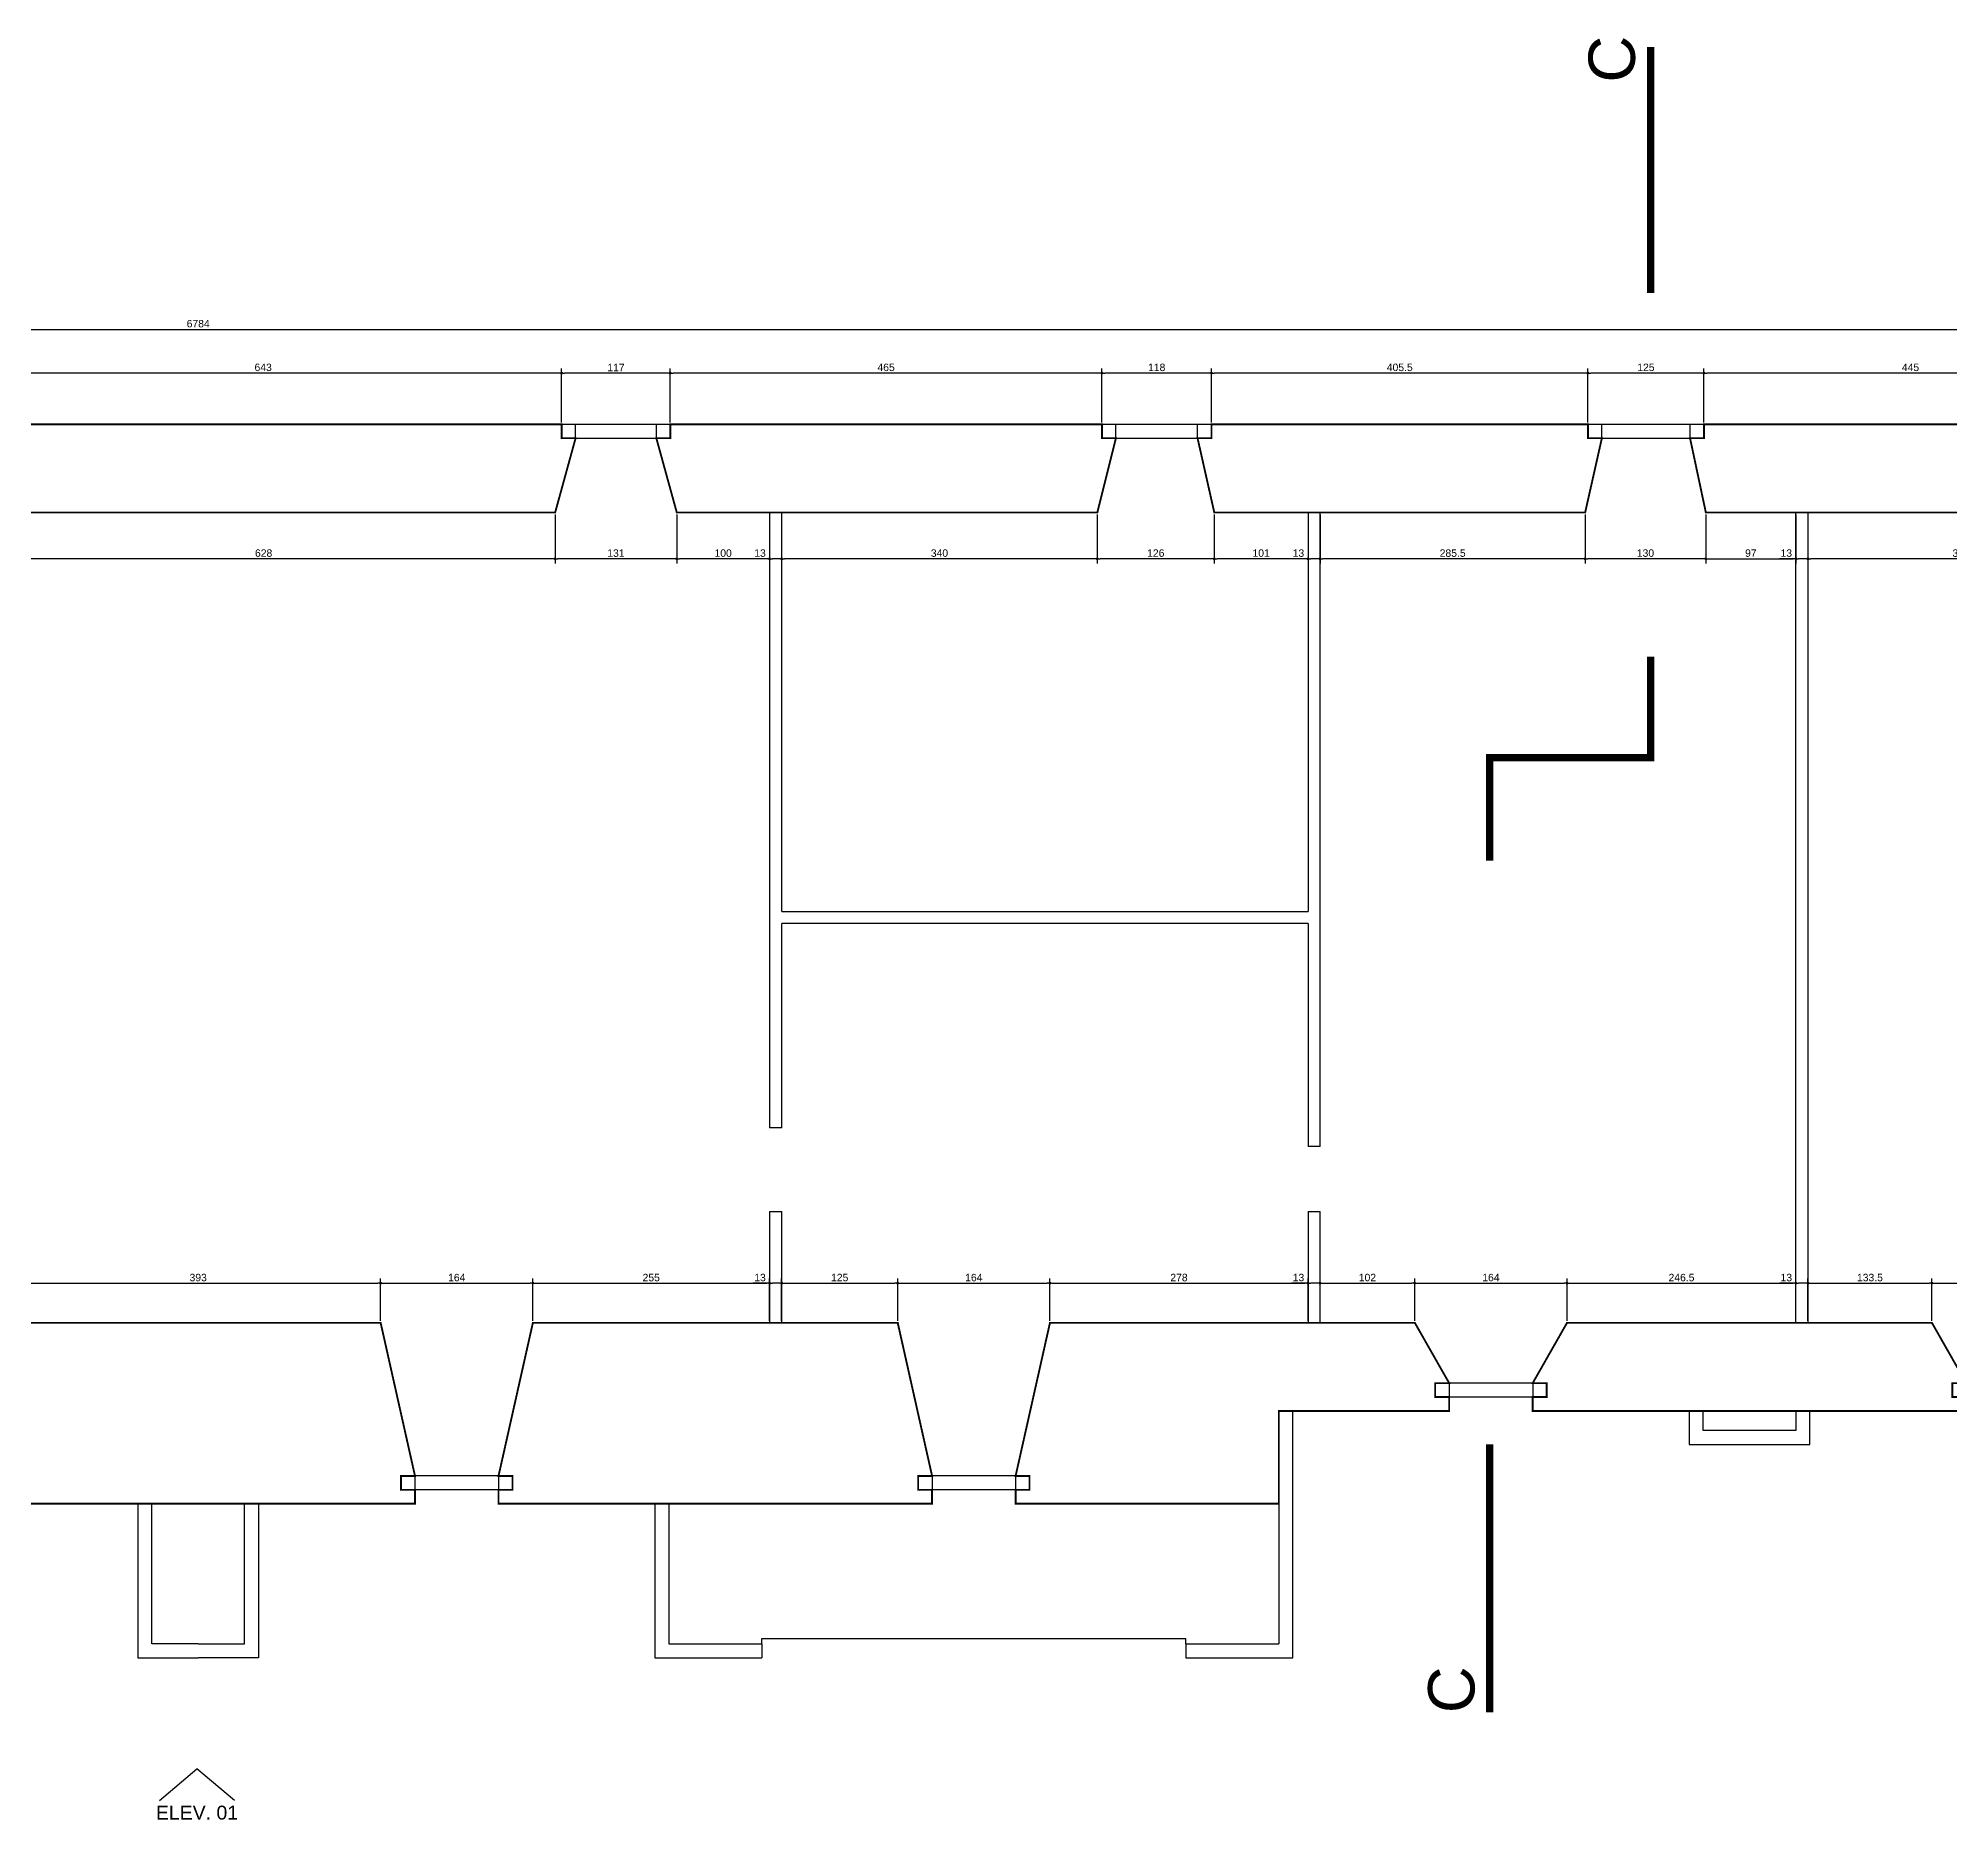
# Model space of a CAD drawing. Extents: x -6493 to 6606, y -1422 to 11651.
# Drawn here: x -2684 to -625, y 2144 to 4064 of the extents above; entities that cross this region are included whole.
import ezdxf

# ---------------------------------------------------------------- set-up
doc = ezdxf.new("R2010")
doc.units = 0
doc.header["$PDMODE"] = 35
doc.linetypes.add('CENTER2', pattern=[28.575, 19.05, -3.175, 3.175, -3.175])
doc.layers.get('0').update_dxf_attribs({"linetype": 'CONTINUOUS'})
doc.layers.get('DEFPOINTS').update_dxf_attribs({"linetype": 'CONTINUOUS'})
for name, color, linetype in [('COTA', 7, 'CONTINUOUS'), ('PAREDE', 7, 'CONTINUOUS'), ('PAREDE_FINA', 7, 'CONTINUOUS')]:
    doc.layers.add(name, color=color, linetype=linetype)
doc.styles.add('TEXTO', font='ARIAL.TTF')
doc.dimstyles.new('COTA', dxfattribs={"dimtxt": 8, "dimasz": 3, "dimexe": 5, "dimexo": 2, "dimgap": 2, "dimtad": 1, "dimdec": 1, "dimdsep": 46, "dimtxsty": 'TEXTO', "dimblk1": 'DOT', "dimblk2": 'DOT', "dimsah": 1, "dimcen": 0, "dimclrd": 256, "dimclre": 256, "dimclrt": 256, "dimadec": 0, "dimazin": 0, "dimtfac": 1, "dimtdec": 4, "dimtmove": 0, "dimatfit": 3, "dimldrblk": 'DOT', "dimfxl": 1, "dimtolj": 1, "dimtzin": 0, "dimarcsym": 0})

# ---------------------------------------------------------------- blocks, each defined once
blk = doc.blocks.new('_DOT')
at = {"color": 0, "linetype": 'ByBlock'}
blk.add_line((-0.5, 0), (-1, 0), dxfattribs=at)
at = {"color": 0, "linetype": 'ByBlock', "const_width": 0.5}
blk.add_lwpolyline([(-0.25, 0, 1), (0.25, 0, 1)], format="xyb", close=True, dxfattribs=at)
blk = doc.blocks.new('*D156')
at = {"layer": 'COTA', "lineweight": -2}
for p, q in [((-778, 3550.8), (-778, 3497.9)), ((-448, 3550.8), (-448, 3497.9)), ((-451, 3502.9), (-775, 3502.9))]:
    blk.add_line(p, q, dxfattribs=at)
at = {"layer": 'DEFPOINTS', "color": 0}
for p in [(-778, 3552.8), (-448, 3552.8), (-778, 3502.9)]:
    blk.add_point(p, dxfattribs=at)
at = {"layer": 'COTA', "lineweight": -2, "xscale": 3, "yscale": 3, "zscale": 3, "rotation": 180}
blk.add_blockref('_DOT', (-778, 3502.9), dxfattribs=at)
at = {"layer": 'COTA', "lineweight": -2, "xscale": 3, "yscale": 3, "zscale": 3}
blk.add_blockref('_DOT', (-448, 3502.9), dxfattribs=at)
at = {"layer": 'COTA', "insert": (-613, 3509), "char_height": 8, "attachment_point": 5, "style": 'TEXTO'}
blk.add_mtext('\\A1;330', dxfattribs=at)
blk = doc.blocks.new('*D157')
at = {"layer": 'COTA', "lineweight": -2}
for p, q in [((-791, 3550.8), (-791, 3497.9)), ((-778, 3550.8), (-778, 3497.9)), ((-791, 3502.9), (-808.7, 3502.9)), ((-781, 3502.9), (-788, 3502.9))]:
    blk.add_line(p, q, dxfattribs=at)
at = {"layer": 'DEFPOINTS', "color": 0}
for p in [(-791, 3552.8), (-778, 3552.8), (-791, 3502.9)]:
    blk.add_point(p, dxfattribs=at)
at = {"layer": 'COTA', "lineweight": -2, "xscale": 3, "yscale": 3, "zscale": 3, "rotation": 180}
blk.add_blockref('_DOT', (-791, 3502.9), dxfattribs=at)
at = {"layer": 'COTA', "lineweight": -2, "xscale": 3, "yscale": 3, "zscale": 3}
blk.add_blockref('_DOT', (-778, 3502.9), dxfattribs=at)
at = {"layer": 'COTA', "insert": (-801.3, 3509), "char_height": 8, "attachment_point": 5, "style": 'TEXTO'}
blk.add_mtext('\\A1;13', dxfattribs=at)
blk = doc.blocks.new('*D158')
at = {"layer": 'COTA', "lineweight": -2}
for p, q in [((-888, 3550.8), (-888, 3497.9)), ((-791, 3550.8), (-791, 3497.9)), ((-885, 3502.9), (-794, 3502.9))]:
    blk.add_line(p, q, dxfattribs=at)
at = {"layer": 'DEFPOINTS', "color": 0}
for p in [(-888, 3552.8), (-791, 3552.8), (-791, 3502.9)]:
    blk.add_point(p, dxfattribs=at)
at = {"layer": 'COTA', "lineweight": -2, "xscale": 3, "yscale": 3, "zscale": 3, "rotation": 180}
blk.add_blockref('_DOT', (-888, 3502.9), dxfattribs=at)
at = {"layer": 'COTA', "lineweight": -2, "xscale": 3, "yscale": 3, "zscale": 3}
blk.add_blockref('_DOT', (-791, 3502.9), dxfattribs=at)
at = {"layer": 'COTA', "insert": (-839.5, 3509), "char_height": 8, "attachment_point": 5, "style": 'TEXTO'}
blk.add_mtext('\\A1;97', dxfattribs=at)
blk = doc.blocks.new('*D159')
at = {"layer": 'COTA', "lineweight": -2}
for p, q in [((-1018, 3550.8), (-1018, 3497.9)), ((-888, 3550.8), (-888, 3497.9)), ((-891, 3502.9), (-1015, 3502.9))]:
    blk.add_line(p, q, dxfattribs=at)
at = {"layer": 'DEFPOINTS', "color": 0}
for p in [(-1018, 3552.8), (-888, 3552.8), (-1018, 3502.9)]:
    blk.add_point(p, dxfattribs=at)
at = {"layer": 'COTA', "lineweight": -2, "xscale": 3, "yscale": 3, "zscale": 3, "rotation": 180}
blk.add_blockref('_DOT', (-1018, 3502.9), dxfattribs=at)
at = {"layer": 'COTA', "lineweight": -2, "xscale": 3, "yscale": 3, "zscale": 3}
blk.add_blockref('_DOT', (-888, 3502.9), dxfattribs=at)
at = {"layer": 'COTA', "insert": (-953, 3509), "char_height": 8, "attachment_point": 5, "style": 'TEXTO'}
blk.add_mtext('\\A1;130', dxfattribs=at)
blk = doc.blocks.new('*D160')
at = {"layer": 'COTA', "lineweight": -2}
for p, q in [((-890, 3649.8), (-890, 3708)), ((-445, 3649.8), (-445, 3708)), ((-448, 3703), (-887, 3703))]:
    blk.add_line(p, q, dxfattribs=at)
at = {"layer": 'DEFPOINTS', "color": 0}
for p in [(-890, 3703), (-890, 3647.8), (-445, 3647.8)]:
    blk.add_point(p, dxfattribs=at)
at = {"layer": 'COTA', "lineweight": -2, "xscale": 3, "yscale": 3, "zscale": 3, "rotation": 180}
blk.add_blockref('_DOT', (-890, 3703), dxfattribs=at)
at = {"layer": 'COTA', "lineweight": -2, "xscale": 3, "yscale": 3, "zscale": 3}
blk.add_blockref('_DOT', (-445, 3703), dxfattribs=at)
at = {"layer": 'COTA', "insert": (-667.5, 3709.1), "char_height": 8, "attachment_point": 5, "style": 'TEXTO'}
blk.add_mtext('\\A1;445', dxfattribs=at)
blk = doc.blocks.new('*D161')
at = {"layer": 'COTA', "lineweight": -2}
for p, q in [((-1015, 3649.8), (-1015, 3708)), ((-890, 3649.8), (-890, 3708)), ((-893, 3703), (-1012, 3703))]:
    blk.add_line(p, q, dxfattribs=at)
at = {"layer": 'DEFPOINTS', "color": 0}
for p in [(-1015, 3703), (-1015, 3647.8), (-890, 3647.8)]:
    blk.add_point(p, dxfattribs=at)
at = {"layer": 'COTA', "lineweight": -2, "xscale": 3, "yscale": 3, "zscale": 3, "rotation": 180}
blk.add_blockref('_DOT', (-1015, 3703), dxfattribs=at)
at = {"layer": 'COTA', "lineweight": -2, "xscale": 3, "yscale": 3, "zscale": 3}
blk.add_blockref('_DOT', (-890, 3703), dxfattribs=at)
at = {"layer": 'COTA', "insert": (-952.5, 3709.1), "char_height": 8, "attachment_point": 5, "style": 'TEXTO'}
blk.add_mtext('\\A1;125', dxfattribs=at)
blk = doc.blocks.new('*D162')
at = {"layer": 'COTA', "lineweight": -2}
for p, q in [((-1303.5, 3550.8), (-1303.5, 3497.9)), ((-1018, 3550.8), (-1018, 3497.9)), ((-1021, 3502.9), (-1300.5, 3502.9))]:
    blk.add_line(p, q, dxfattribs=at)
at = {"layer": 'DEFPOINTS', "color": 0}
for p in [(-1303.5, 3552.8), (-1018, 3552.8), (-1303.5, 3502.9)]:
    blk.add_point(p, dxfattribs=at)
at = {"layer": 'COTA', "lineweight": -2, "xscale": 3, "yscale": 3, "zscale": 3, "rotation": 180}
blk.add_blockref('_DOT', (-1303.5, 3502.9), dxfattribs=at)
at = {"layer": 'COTA', "lineweight": -2, "xscale": 3, "yscale": 3, "zscale": 3}
blk.add_blockref('_DOT', (-1018, 3502.9), dxfattribs=at)
at = {"layer": 'COTA', "insert": (-1160.7, 3509), "char_height": 8, "attachment_point": 5, "style": 'TEXTO'}
blk.add_mtext('\\A1;285.5', dxfattribs=at)
blk = doc.blocks.new('*D163')
at = {"layer": 'COTA', "lineweight": -2}
for p, q in [((-1316.5, 3550.8), (-1316.5, 3497.9)), ((-1303.5, 3550.8), (-1303.5, 3497.9)), ((-1316.5, 3502.9), (-1334.2, 3502.9)), ((-1306.5, 3502.9), (-1313.5, 3502.9))]:
    blk.add_line(p, q, dxfattribs=at)
at = {"layer": 'DEFPOINTS', "color": 0}
for p in [(-1316.5, 3552.8), (-1303.5, 3552.8), (-1316.5, 3502.9)]:
    blk.add_point(p, dxfattribs=at)
at = {"layer": 'COTA', "lineweight": -2, "xscale": 3, "yscale": 3, "zscale": 3, "rotation": 180}
blk.add_blockref('_DOT', (-1316.5, 3502.9), dxfattribs=at)
at = {"layer": 'COTA', "lineweight": -2, "xscale": 3, "yscale": 3, "zscale": 3}
blk.add_blockref('_DOT', (-1303.5, 3502.9), dxfattribs=at)
at = {"layer": 'COTA', "insert": (-1326.8, 3509), "char_height": 8, "attachment_point": 5, "style": 'TEXTO'}
blk.add_mtext('\\A1;13', dxfattribs=at)
blk = doc.blocks.new('*D164')
at = {"layer": 'COTA', "lineweight": -2}
for p, q in [((-1417.5, 3550.8), (-1417.5, 3497.9)), ((-1316.5, 3550.8), (-1316.5, 3497.9)), ((-1319.5, 3502.9), (-1414.5, 3502.9))]:
    blk.add_line(p, q, dxfattribs=at)
at = {"layer": 'DEFPOINTS', "color": 0}
for p in [(-1417.5, 3552.8), (-1316.5, 3552.8), (-1417.5, 3502.9)]:
    blk.add_point(p, dxfattribs=at)
at = {"layer": 'COTA', "lineweight": -2, "xscale": 3, "yscale": 3, "zscale": 3, "rotation": 180}
blk.add_blockref('_DOT', (-1417.5, 3502.9), dxfattribs=at)
at = {"layer": 'COTA', "lineweight": -2, "xscale": 3, "yscale": 3, "zscale": 3}
blk.add_blockref('_DOT', (-1316.5, 3502.9), dxfattribs=at)
at = {"layer": 'COTA', "insert": (-1367, 3509), "char_height": 8, "attachment_point": 5, "style": 'TEXTO'}
blk.add_mtext('\\A1;101', dxfattribs=at)
blk = doc.blocks.new('*D165')
at = {"layer": 'COTA', "lineweight": -2}
for p, q in [((-1543.5, 3550.8), (-1543.5, 3497.9)), ((-1417.5, 3550.8), (-1417.5, 3497.9)), ((-1420.5, 3502.9), (-1540.5, 3502.9))]:
    blk.add_line(p, q, dxfattribs=at)
at = {"layer": 'DEFPOINTS', "color": 0}
for p in [(-1543.5, 3552.8), (-1417.5, 3552.8), (-1543.5, 3502.9)]:
    blk.add_point(p, dxfattribs=at)
at = {"layer": 'COTA', "lineweight": -2, "xscale": 3, "yscale": 3, "zscale": 3, "rotation": 180}
blk.add_blockref('_DOT', (-1543.5, 3502.9), dxfattribs=at)
at = {"layer": 'COTA', "lineweight": -2, "xscale": 3, "yscale": 3, "zscale": 3}
blk.add_blockref('_DOT', (-1417.5, 3502.9), dxfattribs=at)
at = {"layer": 'COTA', "insert": (-1480.5, 3509), "char_height": 8, "attachment_point": 5, "style": 'TEXTO'}
blk.add_mtext('\\A1;126', dxfattribs=at)
blk = doc.blocks.new('*D166')
at = {"layer": 'COTA', "lineweight": -2}
for p, q in [((-1420.5, 3649.8), (-1420.5, 3708)), ((-1015, 3649.8), (-1015, 3708)), ((-1018, 3703), (-1417.5, 3703))]:
    blk.add_line(p, q, dxfattribs=at)
at = {"layer": 'DEFPOINTS', "color": 0}
for p in [(-1420.5, 3703), (-1420.5, 3647.8), (-1015, 3647.8)]:
    blk.add_point(p, dxfattribs=at)
at = {"layer": 'COTA', "lineweight": -2, "xscale": 3, "yscale": 3, "zscale": 3, "rotation": 180}
blk.add_blockref('_DOT', (-1420.5, 3703), dxfattribs=at)
at = {"layer": 'COTA', "lineweight": -2, "xscale": 3, "yscale": 3, "zscale": 3}
blk.add_blockref('_DOT', (-1015, 3703), dxfattribs=at)
at = {"layer": 'COTA', "insert": (-1217.7, 3709.1), "char_height": 8, "attachment_point": 5, "style": 'TEXTO'}
blk.add_mtext('\\A1;405.5', dxfattribs=at)
blk = doc.blocks.new('*D167')
at = {"layer": 'COTA', "lineweight": -2}
for p, q in [((-1538.5, 3649.8), (-1538.5, 3708)), ((-1420.5, 3649.8), (-1420.5, 3708)), ((-1423.5, 3703), (-1535.5, 3703))]:
    blk.add_line(p, q, dxfattribs=at)
at = {"layer": 'DEFPOINTS', "color": 0}
for p in [(-1538.5, 3703), (-1538.5, 3647.8), (-1420.5, 3647.8)]:
    blk.add_point(p, dxfattribs=at)
at = {"layer": 'COTA', "lineweight": -2, "xscale": 3, "yscale": 3, "zscale": 3, "rotation": 180}
blk.add_blockref('_DOT', (-1538.5, 3703), dxfattribs=at)
at = {"layer": 'COTA', "lineweight": -2, "xscale": 3, "yscale": 3, "zscale": 3}
blk.add_blockref('_DOT', (-1420.5, 3703), dxfattribs=at)
at = {"layer": 'COTA', "insert": (-1479.5, 3709.1), "char_height": 8, "attachment_point": 5, "style": 'TEXTO'}
blk.add_mtext('\\A1;118', dxfattribs=at)
blk = doc.blocks.new('*D168')
at = {"layer": 'COTA', "lineweight": -2}
for p, q in [((-2003.5, 3649.8), (-2003.5, 3708)), ((-1538.5, 3649.8), (-1538.5, 3708)), ((-1541.5, 3703), (-2000.5, 3703))]:
    blk.add_line(p, q, dxfattribs=at)
at = {"layer": 'DEFPOINTS', "color": 0}
for p in [(-2003.5, 3703), (-2003.5, 3647.8), (-1538.5, 3647.8)]:
    blk.add_point(p, dxfattribs=at)
at = {"layer": 'COTA', "lineweight": -2, "xscale": 3, "yscale": 3, "zscale": 3, "rotation": 180}
blk.add_blockref('_DOT', (-2003.5, 3703), dxfattribs=at)
at = {"layer": 'COTA', "lineweight": -2, "xscale": 3, "yscale": 3, "zscale": 3}
blk.add_blockref('_DOT', (-1538.5, 3703), dxfattribs=at)
at = {"layer": 'COTA', "insert": (-1771, 3709.1), "char_height": 8, "attachment_point": 5, "style": 'TEXTO'}
blk.add_mtext('\\A1;465', dxfattribs=at)
blk = doc.blocks.new('*D169')
at = {"layer": 'COTA', "lineweight": -2}
for p, q in [((-2120.5, 3649.8), (-2120.5, 3708)), ((-2003.5, 3649.8), (-2003.5, 3708)), ((-2006.5, 3703), (-2117.5, 3703))]:
    blk.add_line(p, q, dxfattribs=at)
at = {"layer": 'DEFPOINTS', "color": 0}
for p in [(-2120.5, 3703), (-2120.5, 3647.8), (-2003.5, 3647.8)]:
    blk.add_point(p, dxfattribs=at)
at = {"layer": 'COTA', "lineweight": -2, "xscale": 3, "yscale": 3, "zscale": 3, "rotation": 180}
blk.add_blockref('_DOT', (-2120.5, 3703), dxfattribs=at)
at = {"layer": 'COTA', "lineweight": -2, "xscale": 3, "yscale": 3, "zscale": 3}
blk.add_blockref('_DOT', (-2003.5, 3703), dxfattribs=at)
at = {"layer": 'COTA', "insert": (-2062, 3709), "char_height": 8, "attachment_point": 5, "style": 'TEXTO'}
blk.add_mtext('\\A1;117', dxfattribs=at)
blk = doc.blocks.new('*D170')
at = {"layer": 'COTA', "lineweight": -2}
for p, q in [((-1883.5, 3550.8), (-1883.5, 3497.9)), ((-1543.5, 3550.8), (-1543.5, 3497.9)), ((-1546.5, 3502.9), (-1880.5, 3502.9))]:
    blk.add_line(p, q, dxfattribs=at)
at = {"layer": 'DEFPOINTS', "color": 0}
for p in [(-1883.5, 3552.8), (-1543.5, 3552.8), (-1883.5, 3502.9)]:
    blk.add_point(p, dxfattribs=at)
at = {"layer": 'COTA', "lineweight": -2, "xscale": 3, "yscale": 3, "zscale": 3, "rotation": 180}
blk.add_blockref('_DOT', (-1883.5, 3502.9), dxfattribs=at)
at = {"layer": 'COTA', "lineweight": -2, "xscale": 3, "yscale": 3, "zscale": 3}
blk.add_blockref('_DOT', (-1543.5, 3502.9), dxfattribs=at)
at = {"layer": 'COTA', "insert": (-1713.5, 3509), "char_height": 8, "attachment_point": 5, "style": 'TEXTO'}
blk.add_mtext('\\A1;340', dxfattribs=at)
blk = doc.blocks.new('*D171')
at = {"layer": 'COTA', "lineweight": -2}
for p, q in [((-1896.5, 3550.8), (-1896.5, 3497.9)), ((-1883.5, 3550.8), (-1883.5, 3497.9)), ((-1896.5, 3502.9), (-1914.2, 3502.9)), ((-1886.5, 3502.9), (-1893.5, 3502.9))]:
    blk.add_line(p, q, dxfattribs=at)
at = {"layer": 'DEFPOINTS', "color": 0}
for p in [(-1896.5, 3552.8), (-1883.5, 3552.8), (-1896.5, 3502.9)]:
    blk.add_point(p, dxfattribs=at)
at = {"layer": 'COTA', "lineweight": -2, "xscale": 3, "yscale": 3, "zscale": 3, "rotation": 180}
blk.add_blockref('_DOT', (-1896.5, 3502.9), dxfattribs=at)
at = {"layer": 'COTA', "lineweight": -2, "xscale": 3, "yscale": 3, "zscale": 3}
blk.add_blockref('_DOT', (-1883.5, 3502.9), dxfattribs=at)
at = {"layer": 'COTA', "insert": (-1906.8, 3509), "char_height": 8, "attachment_point": 5, "style": 'TEXTO'}
blk.add_mtext('\\A1;13', dxfattribs=at)
blk = doc.blocks.new('*D172')
at = {"layer": 'COTA', "lineweight": -2}
for p, q in [((-1996.5, 3550.8), (-1996.5, 3497.9)), ((-1896.5, 3550.8), (-1896.5, 3497.9)), ((-1899.5, 3502.9), (-1993.5, 3502.9))]:
    blk.add_line(p, q, dxfattribs=at)
at = {"layer": 'DEFPOINTS', "color": 0}
for p in [(-1996.5, 3552.8), (-1896.5, 3552.8), (-1996.5, 3502.9)]:
    blk.add_point(p, dxfattribs=at)
at = {"layer": 'COTA', "lineweight": -2, "xscale": 3, "yscale": 3, "zscale": 3, "rotation": 180}
blk.add_blockref('_DOT', (-1996.5, 3502.9), dxfattribs=at)
at = {"layer": 'COTA', "lineweight": -2, "xscale": 3, "yscale": 3, "zscale": 3}
blk.add_blockref('_DOT', (-1896.5, 3502.9), dxfattribs=at)
at = {"layer": 'COTA', "insert": (-1946.5, 3509), "char_height": 8, "attachment_point": 5, "style": 'TEXTO'}
blk.add_mtext('\\A1;100', dxfattribs=at)
blk = doc.blocks.new('*D173')
at = {"layer": 'COTA', "lineweight": -2}
for p, q in [((-2127.5, 3550.8), (-2127.5, 3497.9)), ((-1996.5, 3550.8), (-1996.5, 3497.9)), ((-1999.5, 3502.9), (-2124.5, 3502.9))]:
    blk.add_line(p, q, dxfattribs=at)
at = {"layer": 'DEFPOINTS', "color": 0}
for p in [(-2127.5, 3552.8), (-1996.5, 3552.8), (-2127.5, 3502.9)]:
    blk.add_point(p, dxfattribs=at)
at = {"layer": 'COTA', "lineweight": -2, "xscale": 3, "yscale": 3, "zscale": 3, "rotation": 180}
blk.add_blockref('_DOT', (-2127.5, 3502.9), dxfattribs=at)
at = {"layer": 'COTA', "lineweight": -2, "xscale": 3, "yscale": 3, "zscale": 3}
blk.add_blockref('_DOT', (-1996.5, 3502.9), dxfattribs=at)
at = {"layer": 'COTA', "insert": (-2062, 3509), "char_height": 8, "attachment_point": 5, "style": 'TEXTO'}
blk.add_mtext('\\A1;131', dxfattribs=at)
blk = doc.blocks.new('*D174')
at = {"layer": 'COTA', "lineweight": -2}
for p, q in [((-2755.5, 3550.8), (-2755.5, 3497.9)), ((-2127.5, 3550.8), (-2127.5, 3497.9)), ((-2130.5, 3502.9), (-2752.5, 3502.9))]:
    blk.add_line(p, q, dxfattribs=at)
at = {"layer": 'DEFPOINTS', "color": 0}
for p in [(-2755.5, 3552.8), (-2127.5, 3552.8), (-2755.5, 3502.9)]:
    blk.add_point(p, dxfattribs=at)
at = {"layer": 'COTA', "lineweight": -2, "xscale": 3, "yscale": 3, "zscale": 3, "rotation": 180}
blk.add_blockref('_DOT', (-2755.5, 3502.9), dxfattribs=at)
at = {"layer": 'COTA', "lineweight": -2, "xscale": 3, "yscale": 3, "zscale": 3}
blk.add_blockref('_DOT', (-2127.5, 3502.9), dxfattribs=at)
at = {"layer": 'COTA', "insert": (-2441.5, 3509), "char_height": 8, "attachment_point": 5, "style": 'TEXTO'}
blk.add_mtext('\\A1;628', dxfattribs=at)
blk = doc.blocks.new('*D176')
at = {"layer": 'COTA', "lineweight": -2}
for p, q in [((-2763.5, 3649.8), (-2763.5, 3708)), ((-2120.5, 3649.8), (-2120.5, 3708)), ((-2123.5, 3703), (-2760.5, 3703))]:
    blk.add_line(p, q, dxfattribs=at)
at = {"layer": 'DEFPOINTS', "color": 0}
for p in [(-2763.5, 3703), (-2763.5, 3647.8), (-2120.5, 3647.8)]:
    blk.add_point(p, dxfattribs=at)
at = {"layer": 'COTA', "lineweight": -2, "xscale": 3, "yscale": 3, "zscale": 3, "rotation": 180}
blk.add_blockref('_DOT', (-2763.5, 3703), dxfattribs=at)
at = {"layer": 'COTA', "lineweight": -2, "xscale": 3, "yscale": 3, "zscale": 3}
blk.add_blockref('_DOT', (-2120.5, 3703), dxfattribs=at)
at = {"layer": 'COTA', "insert": (-2442, 3709.1), "char_height": 8, "attachment_point": 5, "style": 'TEXTO'}
blk.add_mtext('\\A1;643', dxfattribs=at)
blk = doc.blocks.new('*D205')
at = {"layer": 'COTA', "lineweight": -2}
for p, q in [((-2708.5, 2681.8), (-2708.5, 2727.5)), ((-2705.5, 2722.5), (-2318.5, 2722.5)), ((-2315.5, 2681.8), (-2315.5, 2727.5))]:
    blk.add_line(p, q, dxfattribs=at)
at = {"layer": 'DEFPOINTS', "color": 0}
for p in [(-2315.5, 2722.5), (-2708.5, 2679.8), (-2315.5, 2679.8)]:
    blk.add_point(p, dxfattribs=at)
at = {"layer": 'COTA', "lineweight": -2, "xscale": 3, "yscale": 3, "zscale": 3, "rotation": 180}
blk.add_blockref('_DOT', (-2708.5, 2722.5), dxfattribs=at)
at = {"layer": 'COTA', "lineweight": -2, "xscale": 3, "yscale": 3, "zscale": 3}
blk.add_blockref('_DOT', (-2315.5, 2722.5), dxfattribs=at)
at = {"layer": 'COTA', "insert": (-2512, 2728.5), "char_height": 8, "attachment_point": 5, "style": 'TEXTO'}
blk.add_mtext('\\A1;393', dxfattribs=at)
blk = doc.blocks.new('*D206')
at = {"layer": 'COTA', "lineweight": -2}
for p, q in [((-2315.5, 2681.8), (-2315.5, 2727.5)), ((-2312.5, 2722.5), (-2154.5, 2722.5)), ((-2151.5, 2681.8), (-2151.5, 2727.5))]:
    blk.add_line(p, q, dxfattribs=at)
at = {"layer": 'DEFPOINTS', "color": 0}
for p in [(-2151.5, 2722.5), (-2315.5, 2679.8), (-2151.5, 2679.8)]:
    blk.add_point(p, dxfattribs=at)
at = {"layer": 'COTA', "lineweight": -2, "xscale": 3, "yscale": 3, "zscale": 3, "rotation": 180}
blk.add_blockref('_DOT', (-2315.5, 2722.5), dxfattribs=at)
at = {"layer": 'COTA', "lineweight": -2, "xscale": 3, "yscale": 3, "zscale": 3}
blk.add_blockref('_DOT', (-2151.5, 2722.5), dxfattribs=at)
at = {"layer": 'COTA', "insert": (-2233.5, 2728.5), "char_height": 8, "attachment_point": 5, "style": 'TEXTO'}
blk.add_mtext('\\A1;164', dxfattribs=at)
blk = doc.blocks.new('*D207')
at = {"layer": 'COTA', "lineweight": -2}
for p, q in [((-2151.5, 2681.8), (-2151.5, 2727.5)), ((-2148.5, 2722.5), (-1899.5, 2722.5)), ((-1896.5, 2681.8), (-1896.5, 2727.5))]:
    blk.add_line(p, q, dxfattribs=at)
at = {"layer": 'DEFPOINTS', "color": 0}
for p in [(-1896.5, 2722.5), (-2151.5, 2679.8), (-1896.5, 2679.8)]:
    blk.add_point(p, dxfattribs=at)
at = {"layer": 'COTA', "lineweight": -2, "xscale": 3, "yscale": 3, "zscale": 3, "rotation": 180}
blk.add_blockref('_DOT', (-2151.5, 2722.5), dxfattribs=at)
at = {"layer": 'COTA', "lineweight": -2, "xscale": 3, "yscale": 3, "zscale": 3}
blk.add_blockref('_DOT', (-1896.5, 2722.5), dxfattribs=at)
at = {"layer": 'COTA', "insert": (-2024, 2728.5), "char_height": 8, "attachment_point": 5, "style": 'TEXTO'}
blk.add_mtext('\\A1;255', dxfattribs=at)
blk = doc.blocks.new('*D208')
at = {"layer": 'COTA', "lineweight": -2}
for p, q in [((-1896.5, 2722.5), (-1914.2, 2722.5)), ((-1896.5, 2683.8), (-1896.5, 2727.5)), ((-1886.5, 2722.5), (-1893.5, 2722.5)), ((-1883.5, 2681.8), (-1883.5, 2727.5))]:
    blk.add_line(p, q, dxfattribs=at)
at = {"layer": 'DEFPOINTS', "color": 0}
for p in [(-1896.5, 2722.5), (-1896.5, 2681.8), (-1883.5, 2679.8)]:
    blk.add_point(p, dxfattribs=at)
at = {"layer": 'COTA', "lineweight": -2, "xscale": 3, "yscale": 3, "zscale": 3, "rotation": 180}
blk.add_blockref('_DOT', (-1896.5, 2722.5), dxfattribs=at)
at = {"layer": 'COTA', "lineweight": -2, "xscale": 3, "yscale": 3, "zscale": 3}
blk.add_blockref('_DOT', (-1883.5, 2722.5), dxfattribs=at)
at = {"layer": 'COTA', "insert": (-1906.8, 2728.5), "char_height": 8, "attachment_point": 5, "style": 'TEXTO'}
blk.add_mtext('\\A1;13', dxfattribs=at)
blk = doc.blocks.new('*D209')
at = {"layer": 'COTA', "lineweight": -2}
for p, q in [((-1883.5, 2683.8), (-1883.5, 2727.5)), ((-1880.5, 2722.5), (-1761.5, 2722.5)), ((-1758.5, 2681.8), (-1758.5, 2727.5))]:
    blk.add_line(p, q, dxfattribs=at)
at = {"layer": 'DEFPOINTS', "color": 0}
for p in [(-1758.5, 2722.5), (-1883.5, 2681.8), (-1758.5, 2679.8)]:
    blk.add_point(p, dxfattribs=at)
at = {"layer": 'COTA', "lineweight": -2, "xscale": 3, "yscale": 3, "zscale": 3, "rotation": 180}
blk.add_blockref('_DOT', (-1883.5, 2722.5), dxfattribs=at)
at = {"layer": 'COTA', "lineweight": -2, "xscale": 3, "yscale": 3, "zscale": 3}
blk.add_blockref('_DOT', (-1758.5, 2722.5), dxfattribs=at)
at = {"layer": 'COTA', "insert": (-1821, 2728.5), "char_height": 8, "attachment_point": 5, "style": 'TEXTO'}
blk.add_mtext('\\A1;125', dxfattribs=at)
blk = doc.blocks.new('*D210')
at = {"layer": 'COTA', "lineweight": -2}
for p, q in [((-1758.5, 2681.8), (-1758.5, 2727.5)), ((-1755.5, 2722.5), (-1597.5, 2722.5)), ((-1594.5, 2681.8), (-1594.5, 2727.5))]:
    blk.add_line(p, q, dxfattribs=at)
at = {"layer": 'DEFPOINTS', "color": 0}
for p in [(-1594.5, 2722.5), (-1758.5, 2679.8), (-1594.5, 2679.8)]:
    blk.add_point(p, dxfattribs=at)
at = {"layer": 'COTA', "lineweight": -2, "xscale": 3, "yscale": 3, "zscale": 3, "rotation": 180}
blk.add_blockref('_DOT', (-1758.5, 2722.5), dxfattribs=at)
at = {"layer": 'COTA', "lineweight": -2, "xscale": 3, "yscale": 3, "zscale": 3}
blk.add_blockref('_DOT', (-1594.5, 2722.5), dxfattribs=at)
at = {"layer": 'COTA', "insert": (-1676.5, 2728.5), "char_height": 8, "attachment_point": 5, "style": 'TEXTO'}
blk.add_mtext('\\A1;164', dxfattribs=at)
blk = doc.blocks.new('*D211')
at = {"layer": 'COTA', "lineweight": -2}
for p, q in [((-1594.5, 2681.8), (-1594.5, 2727.5)), ((-1591.5, 2722.5), (-1319.5, 2722.5)), ((-1316.5, 2681.8), (-1316.5, 2727.5))]:
    blk.add_line(p, q, dxfattribs=at)
at = {"layer": 'DEFPOINTS', "color": 0}
for p in [(-1316.5, 2722.5), (-1594.5, 2679.8), (-1316.5, 2679.8)]:
    blk.add_point(p, dxfattribs=at)
at = {"layer": 'COTA', "lineweight": -2, "xscale": 3, "yscale": 3, "zscale": 3, "rotation": 180}
blk.add_blockref('_DOT', (-1594.5, 2722.5), dxfattribs=at)
at = {"layer": 'COTA', "lineweight": -2, "xscale": 3, "yscale": 3, "zscale": 3}
blk.add_blockref('_DOT', (-1316.5, 2722.5), dxfattribs=at)
at = {"layer": 'COTA', "insert": (-1455.5, 2728.5), "char_height": 8, "attachment_point": 5, "style": 'TEXTO'}
blk.add_mtext('\\A1;278', dxfattribs=at)
blk = doc.blocks.new('*D212')
at = {"layer": 'COTA', "lineweight": -2}
for p, q in [((-1316.5, 2722.5), (-1334.2, 2722.5)), ((-1316.5, 2683.8), (-1316.5, 2727.5)), ((-1306.5, 2722.5), (-1313.5, 2722.5)), ((-1303.5, 2681.8), (-1303.5, 2727.5))]:
    blk.add_line(p, q, dxfattribs=at)
at = {"layer": 'DEFPOINTS', "color": 0}
for p in [(-1316.5, 2722.5), (-1316.5, 2681.8), (-1303.5, 2679.8)]:
    blk.add_point(p, dxfattribs=at)
at = {"layer": 'COTA', "lineweight": -2, "xscale": 3, "yscale": 3, "zscale": 3, "rotation": 180}
blk.add_blockref('_DOT', (-1316.5, 2722.5), dxfattribs=at)
at = {"layer": 'COTA', "lineweight": -2, "xscale": 3, "yscale": 3, "zscale": 3}
blk.add_blockref('_DOT', (-1303.5, 2722.5), dxfattribs=at)
at = {"layer": 'COTA', "insert": (-1326.8, 2728.5), "char_height": 8, "attachment_point": 5, "style": 'TEXTO'}
blk.add_mtext('\\A1;13', dxfattribs=at)
blk = doc.blocks.new('*D213')
at = {"layer": 'COTA', "lineweight": -2}
for p, q in [((-1303.5, 2683.8), (-1303.5, 2727.5)), ((-1300.5, 2722.5), (-1204.5, 2722.5)), ((-1201.5, 2681.8), (-1201.5, 2727.5))]:
    blk.add_line(p, q, dxfattribs=at)
at = {"layer": 'DEFPOINTS', "color": 0}
for p in [(-1201.5, 2722.5), (-1303.5, 2681.8), (-1201.5, 2679.8)]:
    blk.add_point(p, dxfattribs=at)
at = {"layer": 'COTA', "lineweight": -2, "xscale": 3, "yscale": 3, "zscale": 3, "rotation": 180}
blk.add_blockref('_DOT', (-1303.5, 2722.5), dxfattribs=at)
at = {"layer": 'COTA', "lineweight": -2, "xscale": 3, "yscale": 3, "zscale": 3}
blk.add_blockref('_DOT', (-1201.5, 2722.5), dxfattribs=at)
at = {"layer": 'COTA', "insert": (-1252.5, 2728.5), "char_height": 8, "attachment_point": 5, "style": 'TEXTO'}
blk.add_mtext('\\A1;102', dxfattribs=at)
blk = doc.blocks.new('*D214')
at = {"layer": 'COTA', "lineweight": -2}
for p, q in [((-1201.5, 2681.8), (-1201.5, 2727.5)), ((-1198.5, 2722.5), (-1040.5, 2722.5)), ((-1037.5, 2681.8), (-1037.5, 2727.5))]:
    blk.add_line(p, q, dxfattribs=at)
at = {"layer": 'DEFPOINTS', "color": 0}
for p in [(-1037.5, 2722.5), (-1201.5, 2679.8), (-1037.5, 2679.8)]:
    blk.add_point(p, dxfattribs=at)
at = {"layer": 'COTA', "lineweight": -2, "xscale": 3, "yscale": 3, "zscale": 3, "rotation": 180}
blk.add_blockref('_DOT', (-1201.5, 2722.5), dxfattribs=at)
at = {"layer": 'COTA', "lineweight": -2, "xscale": 3, "yscale": 3, "zscale": 3}
blk.add_blockref('_DOT', (-1037.5, 2722.5), dxfattribs=at)
at = {"layer": 'COTA', "insert": (-1119.5, 2728.5), "char_height": 8, "attachment_point": 5, "style": 'TEXTO'}
blk.add_mtext('\\A1;164', dxfattribs=at)
blk = doc.blocks.new('*D215')
at = {"layer": 'COTA', "lineweight": -2}
for p, q in [((-1037.5, 2681.8), (-1037.5, 2727.5)), ((-1034.5, 2722.5), (-794, 2722.5)), ((-791, 2681.8), (-791, 2727.5))]:
    blk.add_line(p, q, dxfattribs=at)
at = {"layer": 'DEFPOINTS', "color": 0}
for p in [(-791, 2722.5), (-1037.5, 2679.8), (-791, 2679.8)]:
    blk.add_point(p, dxfattribs=at)
at = {"layer": 'COTA', "lineweight": -2, "xscale": 3, "yscale": 3, "zscale": 3, "rotation": 180}
blk.add_blockref('_DOT', (-1037.5, 2722.5), dxfattribs=at)
at = {"layer": 'COTA', "lineweight": -2, "xscale": 3, "yscale": 3, "zscale": 3}
blk.add_blockref('_DOT', (-791, 2722.5), dxfattribs=at)
at = {"layer": 'COTA', "insert": (-914.2, 2728.5), "char_height": 8, "attachment_point": 5, "style": 'TEXTO'}
blk.add_mtext('\\A1;246.5', dxfattribs=at)
blk = doc.blocks.new('*D216')
at = {"layer": 'COTA', "lineweight": -2}
for p, q in [((-791, 2722.5), (-808.7, 2722.5)), ((-791, 2683.8), (-791, 2727.5)), ((-781, 2722.5), (-788, 2722.5)), ((-778, 2681.8), (-778, 2727.5))]:
    blk.add_line(p, q, dxfattribs=at)
at = {"layer": 'DEFPOINTS', "color": 0}
for p in [(-791, 2722.5), (-791, 2681.8), (-778, 2679.8)]:
    blk.add_point(p, dxfattribs=at)
at = {"layer": 'COTA', "lineweight": -2, "xscale": 3, "yscale": 3, "zscale": 3, "rotation": 180}
blk.add_blockref('_DOT', (-791, 2722.5), dxfattribs=at)
at = {"layer": 'COTA', "lineweight": -2, "xscale": 3, "yscale": 3, "zscale": 3}
blk.add_blockref('_DOT', (-778, 2722.5), dxfattribs=at)
at = {"layer": 'COTA', "insert": (-801.3, 2728.5), "char_height": 8, "attachment_point": 5, "style": 'TEXTO'}
blk.add_mtext('\\A1;13', dxfattribs=at)
blk = doc.blocks.new('*D217')
at = {"layer": 'COTA', "lineweight": -2}
for p, q in [((-778, 2683.8), (-778, 2727.5)), ((-775, 2722.5), (-647.5, 2722.5)), ((-644.5, 2681.8), (-644.5, 2727.5))]:
    blk.add_line(p, q, dxfattribs=at)
at = {"layer": 'DEFPOINTS', "color": 0}
for p in [(-644.5, 2722.5), (-778, 2681.8), (-644.5, 2679.8)]:
    blk.add_point(p, dxfattribs=at)
at = {"layer": 'COTA', "lineweight": -2, "xscale": 3, "yscale": 3, "zscale": 3, "rotation": 180}
blk.add_blockref('_DOT', (-778, 2722.5), dxfattribs=at)
at = {"layer": 'COTA', "lineweight": -2, "xscale": 3, "yscale": 3, "zscale": 3}
blk.add_blockref('_DOT', (-644.5, 2722.5), dxfattribs=at)
at = {"layer": 'COTA', "insert": (-711.2, 2728.5), "char_height": 8, "attachment_point": 5, "style": 'TEXTO'}
blk.add_mtext('\\A1;133.5', dxfattribs=at)
blk = doc.blocks.new('*D218')
at = {"layer": 'COTA', "lineweight": -2}
for p, q in [((-644.5, 2681.8), (-644.5, 2727.5)), ((-641.5, 2722.5), (-483.5, 2722.5)), ((-480.5, 2681.8), (-480.5, 2727.5))]:
    blk.add_line(p, q, dxfattribs=at)
at = {"layer": 'DEFPOINTS', "color": 0}
for p in [(-480.5, 2722.5), (-644.5, 2679.8), (-480.5, 2679.8)]:
    blk.add_point(p, dxfattribs=at)
at = {"layer": 'COTA', "lineweight": -2, "xscale": 3, "yscale": 3, "zscale": 3, "rotation": 180}
blk.add_blockref('_DOT', (-644.5, 2722.5), dxfattribs=at)
at = {"layer": 'COTA', "lineweight": -2, "xscale": 3, "yscale": 3, "zscale": 3}
blk.add_blockref('_DOT', (-480.5, 2722.5), dxfattribs=at)
at = {"layer": 'COTA', "insert": (-562.5, 2728.5), "char_height": 8, "attachment_point": 5, "style": 'TEXTO'}
blk.add_mtext('\\A1;164', dxfattribs=at)
blk = doc.blocks.new('*D222')
at = {"layer": 'COTA', "lineweight": -2}
for p, q in [((-5904, 3655.8), (-5904, 3755.1)), ((-5901, 3750.1), (877, 3750.1)), ((880, 3655.8), (880, 3755.1))]:
    blk.add_line(p, q, dxfattribs=at)
at = {"layer": 'DEFPOINTS', "color": 0}
for p in [(880, 3750.1), (-5904, 3653.8), (880, 3653.8)]:
    blk.add_point(p, dxfattribs=at)
at = {"layer": 'COTA', "lineweight": -2, "xscale": 3, "yscale": 3, "zscale": 3, "rotation": 180}
blk.add_blockref('_DOT', (-5904, 3750.1), dxfattribs=at)
at = {"layer": 'COTA', "lineweight": -2, "xscale": 3, "yscale": 3, "zscale": 3}
blk.add_blockref('_DOT', (880, 3750.1), dxfattribs=at)
at = {"layer": 'COTA', "insert": (-2512, 3756.2), "char_height": 8, "attachment_point": 5, "style": 'TEXTO'}
blk.add_mtext('\\A1;6784', dxfattribs=at)

msp = doc.modelspace()

# ---------------------------------------------------------------- linework, layer by layer
at = {"layer": 'PAREDE', "const_width": 2}
for points in [[(-2755.47, 3552.81), (-2127.47, 3552.81), (-2105.47, 3632.81), (-2120.47, 3632.81), (-2120.47, 3647.81), (-2763.47, 3647.81), (-2763.47, 3632.81), (-2778.47, 3632.81)], [(-2003.47, 3647.81), (-2003.47, 3632.81), (-2018.47, 3632.81), (-1996.47, 3552.81), (-1543.47, 3552.81), (-1523.47, 3632.81), (-1538.47, 3632.81), (-1538.47, 3647.81)], [(-1420.47, 3647.81), (-1420.47, 3632.81), (-1435.47, 3632.81), (-1417.47, 3552.81), (-1017.97, 3552.81), (-999.97, 3632.81), (-1014.97, 3632.81), (-1014.97, 3647.81)], [(-887.97, 3552.81), (-447.97, 3552.81), (-429.97, 3632.81), (-444.97, 3632.81), (-444.97, 3647.81), (-889.97, 3647.81), (-889.97, 3632.81), (-904.97, 3632.81)], [(-2278.47, 2484.81), (-2511.97, 2484.81), (-2745.47, 2484.81), (-2745.47, 2499.81), (-2730.47, 2499.81), (-2730.47, 2514.81), (-2745.47, 2514.81), (-2708.47, 2679.81), (-2511.97, 2679.81), (-2315.47, 2679.81), (-2278.47, 2514.81), (-2293.47, 2514.81), (-2293.47, 2499.81), (-2278.47, 2499.81)], [(-1758.47, 2679.81), (-2151.47, 2679.81), (-2188.47, 2514.81), (-2173.47, 2514.81), (-2173.47, 2499.81), (-2188.47, 2499.81), (-2188.47, 2484.81), (-1721.47, 2484.81), (-1721.47, 2499.81), (-1736.47, 2499.81), (-1736.47, 2514.81), (-1721.47, 2514.81)], [(-1201.47, 2679.81), (-1347.97, 2679.81), (-1594.47, 2679.81), (-1631.47, 2514.81), (-1616.47, 2514.81), (-1616.47, 2499.81), (-1631.47, 2499.81), (-1631.47, 2484.81), (-1347.97, 2484.81), (-1347.97, 2584.81), (-1164.47, 2584.81), (-1164.47, 2599.81), (-1179.47, 2599.81), (-1179.47, 2614.81), (-1164.47, 2614.81)], [(-644.47, 2679.81), (-607.47, 2614.81), (-622.47, 2614.81), (-622.47, 2599.81), (-607.47, 2599.81), (-607.47, 2584.81), (-1074.47, 2584.81), (-1074.47, 2599.81), (-1059.47, 2599.81), (-1059.47, 2614.81), (-1074.47, 2614.81), (-1037.47, 2679.81)]]:
    msp.add_lwpolyline(points, close=True, dxfattribs=at)
at = {"layer": 'PAREDE_FINA', "linetype": 'CENTER2', "ltscale": 3, "const_width": 8}
for points in [[(-947.5, 3789.24), (-947.5, 4054.23)], [(-1120.8, 2259.95), (-1120.8, 2548.72)]]:
    msp.add_lwpolyline(points, dxfattribs=at)
at = {"layer": 'PAREDE_FINA'}
for points in [[(-2120.47, 3647.81), (-2003.47, 3647.81)], [(-2105.47, 3632.81), (-2105.47, 3647.81)], [(-2018.47, 3632.81), (-2018.47, 3647.81)], [(-1538.47, 3647.81), (-1420.47, 3647.81)], [(-1523.47, 3632.81), (-1523.47, 3647.81)], [(-1435.47, 3632.81), (-1435.47, 3647.81)], [(-1014.97, 3647.81), (-889.97, 3647.81)], [(-999.97, 3632.81), (-999.97, 3647.81)], [(-904.97, 3632.81), (-904.97, 3647.81)], [(-2105.47, 3632.81), (-2018.47, 3632.81)], [(-1523.47, 3632.81), (-1435.47, 3632.81)], [(-999.97, 3632.81), (-904.97, 3632.81)], [(-1896.47, 3552.81), (-1896.47, 2889.81)], [(-1896.47, 3552.81), (-1896.47, 3462.53)], [(-1883.47, 3122.81), (-1883.47, 3552.81)], [(-1316.47, 3552.81), (-1316.47, 3122.81)], [(-1303.47, 2869.81), (-1303.47, 3552.81)], [(-790.97, 2679.81), (-790.97, 3552.81)], [(-777.97, 3552.81), (-777.97, 2679.81)], [(-1883.47, 3122.81), (-1316.47, 3122.81)], [(-1883.47, 2889.81), (-1883.47, 3109.81)], [(-1316.47, 3109.81), (-1883.47, 3109.81)], [(-1316.47, 3109.81), (-1316.47, 2869.81)], [(-1883.47, 2889.81), (-1896.47, 2889.81)], [(-1303.47, 2869.81), (-1316.47, 2869.81)], [(-1896.47, 2799.81), (-1896.47, 2679.81)], [(-1896.47, 2799.81), (-1883.47, 2799.81)], [(-1883.47, 2679.81), (-1883.47, 2799.81)], [(-1316.47, 2799.81), (-1316.47, 2679.81)], [(-1316.47, 2799.81), (-1303.47, 2799.81)], [(-1303.47, 2679.81), (-1303.47, 2799.81)], [(-1164.47, 2614.81), (-1164.47, 2599.81)], [(-1074.47, 2614.81), (-1164.47, 2614.81)], [(-1074.47, 2599.81), (-1164.47, 2599.81)], [(-1074.47, 2614.81), (-1074.47, 2599.81)], [(-1447.97, 2318.81), (-1332.97, 2318.81), (-1332.97, 2584.81)], [(-905.97, 2584.81), (-905.97, 2548.81), (-775.97, 2548.81), (-775.97, 2584.81)], [(-790.97, 2584.81), (-790.97, 2563.81), (-890.97, 2563.81), (-890.97, 2584.81)], [(-2188.47, 2514.81), (-2278.47, 2514.81)], [(-2278.47, 2514.81), (-2278.47, 2499.81)], [(-2188.47, 2514.81), (-2188.47, 2499.81)], [(-1631.47, 2514.81), (-1721.47, 2514.81)], [(-1721.47, 2514.81), (-1721.47, 2499.81)], [(-1631.47, 2514.81), (-1631.47, 2499.81)], [(-2188.47, 2499.81), (-2278.47, 2499.81)], [(-1631.47, 2499.81), (-1721.47, 2499.81)], [(-2576.97, 2484.81), (-2576.97, 2318.81)], [(-2511.97, 2333.81), (-2561.97, 2333.81), (-2561.97, 2484.81)], [(-2511.97, 2333.81), (-2461.97, 2333.81), (-2461.97, 2484.81)], [(-2446.97, 2484.81), (-2446.97, 2318.81)], [(-2019.97, 2484.81), (-2019.97, 2318.81)], [(-2004.97, 2484.81), (-2004.97, 2333.81)], [(-1347.97, 2484.81), (-1347.97, 2333.81)], [(-2004.97, 2333.81), (-1904.97, 2333.81)], [(-1904.97, 2339.81), (-1447.97, 2339.81)], [(-1904.97, 2333.81), (-1904.97, 2339.81)], [(-1904.97, 2333.81), (-1904.97, 2318.81)], [(-1447.97, 2333.81), (-1447.97, 2339.81)], [(-1447.97, 2333.81), (-1347.97, 2333.81)], [(-1447.97, 2333.81), (-1447.97, 2318.81)], [(-2576.97, 2318.81), (-2511.97, 2318.81)], [(-2446.97, 2318.81), (-2511.97, 2318.81)], [(-2019.97, 2318.81), (-1904.97, 2318.81)], [(-2553.84, 2164.94), (-2513.36, 2199.1)], [(-2472.88, 2164.94), (-2513.36, 2199.1)]]:
    msp.add_lwpolyline(points, dxfattribs=at)
at = {"layer": 'PAREDE_FINA', "linetype": 'CENTER2', "ltscale": 3}
msp.add_lwpolyline([(-1120.8, 3177.5, 8, 8, 0), (-1120.8, 3288.7, 8, 8, 0), (-947.5, 3288.7, 8, 8, 0), (-947.5, 3397.36, 0, 0, 0)], format="xyseb", dxfattribs=at)

# ---------------------------------------------------------------- texts
at = {"layer": 'PAREDE_FINA', "style": 'TEXTO'}
for p in [(-964.33, 4015.99), (-1137.15, 2259.2)]:
    msp.add_text('C', height=50, rotation=90, dxfattribs=at).set_placement(p)
at = {"layer": 'PAREDE_FINA', "style": 'TEXTO', "text_generation_flag": 6}
msp.add_text('ELEV. 01', height=15, rotation=180, dxfattribs=at).set_placement((-2557.52, 2144.55))

# ---------------------------------------------------------------- dimensions: what is measured, and where the dimension line sits
at = {"layer": 'COTA'}
for base, p1, p2, picture, middle in [((880.03, 3750.11), (-5903.97, 3653.81), (880.03, 3653.81), '*D222', (-2511.97, 3756.19)), ((-2763.47, 3703.01), (-2120.47, 3647.81), (-2763.47, 3647.81), '*D176', (-2441.97, 3709.1)), ((-2120.47, 3703.01), (-2003.47, 3647.81), (-2120.47, 3647.81), '*D169', (-2061.97, 3709.03)), ((-2003.47, 3703.01), (-1538.47, 3647.81), (-2003.47, 3647.81), '*D168', (-1770.97, 3709.09)), ((-1538.47, 3703.01), (-1420.47, 3647.81), (-1538.47, 3647.81), '*D167', (-1479.47, 3709.09)), ((-1420.47, 3703.01), (-1014.97, 3647.81), (-1420.47, 3647.81), '*D166', (-1217.72, 3709.09)), ((-1014.97, 3703.01), (-889.97, 3647.81), (-1014.97, 3647.81), '*D161', (-952.47, 3709.09)), ((-889.97, 3703.01), (-444.97, 3647.81), (-889.97, 3647.81), '*D160', (-667.47, 3709.08)), ((-2755.47, 3502.88), (-2127.47, 3552.81), (-2755.47, 3552.81), '*D174', (-2441.47, 3508.96)), ((-2127.47, 3502.88), (-1996.47, 3552.81), (-2127.47, 3552.81), '*D173', (-2061.97, 3508.96)), ((-1996.47, 3502.88), (-1896.47, 3552.81), (-1996.47, 3552.81), '*D172', (-1946.47, 3508.96)), ((-1896.47, 3502.88), (-1883.47, 3552.81), (-1896.47, 3552.81), '*D171', (-1906.82, 3508.96)), ((-1883.47, 3502.88), (-1543.47, 3552.81), (-1883.47, 3552.81), '*D170', (-1713.47, 3508.96)), ((-1543.47, 3502.88), (-1417.47, 3552.81), (-1543.47, 3552.81), '*D165', (-1480.47, 3508.96)), ((-1417.47, 3502.88), (-1316.47, 3552.81), (-1417.47, 3552.81), '*D164', (-1366.97, 3508.96)), ((-1316.47, 3502.88), (-1303.47, 3552.81), (-1316.47, 3552.81), '*D163', (-1326.82, 3508.96)), ((-1303.47, 3502.88), (-1017.97, 3552.81), (-1303.47, 3552.81), '*D162', (-1160.72, 3508.96)), ((-1017.97, 3502.88), (-887.97, 3552.81), (-1017.97, 3552.81), '*D159', (-952.97, 3508.96)), ((-790.97, 3502.88), (-887.97, 3552.81), (-790.97, 3552.81), '*D158', (-839.47, 3508.96)), ((-790.97, 3502.88), (-777.97, 3552.81), (-790.97, 3552.81), '*D157', (-801.32, 3508.96)), ((-777.97, 3502.88), (-447.97, 3552.81), (-777.97, 3552.81), '*D156', (-612.97, 3508.96)), ((-2315.47, 2722.46), (-2708.47, 2679.81), (-2315.47, 2679.81), '*D205', (-2511.97, 2728.55)), ((-2151.47, 2722.46), (-2315.47, 2679.81), (-2151.47, 2679.81), '*D206', (-2233.47, 2728.55)), ((-1896.47, 2722.46), (-2151.47, 2679.81), (-1896.47, 2679.81), '*D207', (-2023.97, 2728.55)), ((-1896.47, 2722.46), (-1883.47, 2679.81), (-1896.47, 2681.81), '*D208', (-1906.82, 2728.55)), ((-1758.47, 2722.46), (-1883.47, 2681.81), (-1758.47, 2679.81), '*D209', (-1820.97, 2728.55)), ((-1594.47, 2722.46), (-1758.47, 2679.81), (-1594.47, 2679.81), '*D210', (-1676.47, 2728.55)), ((-1316.47, 2722.46), (-1594.47, 2679.81), (-1316.47, 2679.81), '*D211', (-1455.47, 2728.55)), ((-1316.47, 2722.46), (-1303.47, 2679.81), (-1316.47, 2681.81), '*D212', (-1326.82, 2728.55)), ((-1201.47, 2722.46), (-1303.47, 2681.81), (-1201.47, 2679.81), '*D213', (-1252.47, 2728.55)), ((-1037.47, 2722.46), (-1201.47, 2679.81), (-1037.47, 2679.81), '*D214', (-1119.47, 2728.55)), ((-790.97, 2722.46), (-1037.47, 2679.81), (-790.97, 2679.81), '*D215', (-914.22, 2728.55)), ((-790.97, 2722.46), (-777.97, 2679.81), (-790.97, 2681.81), '*D216', (-801.32, 2728.55)), ((-644.47, 2722.46), (-777.97, 2681.81), (-644.47, 2679.81), '*D217', (-711.22, 2728.55)), ((-480.47, 2722.46), (-644.47, 2679.81), (-480.47, 2679.81), '*D218', (-562.47, 2728.55))]:
    dim = msp.add_linear_dim(base=base, p1=p1, p2=p2, dimstyle='COTA', dxfattribs=at)
    dim.commit()
    dim.dimension.update_dxf_attribs({"geometry": picture, "text_midpoint": middle})

doc.saveas('drawing.dxf')
